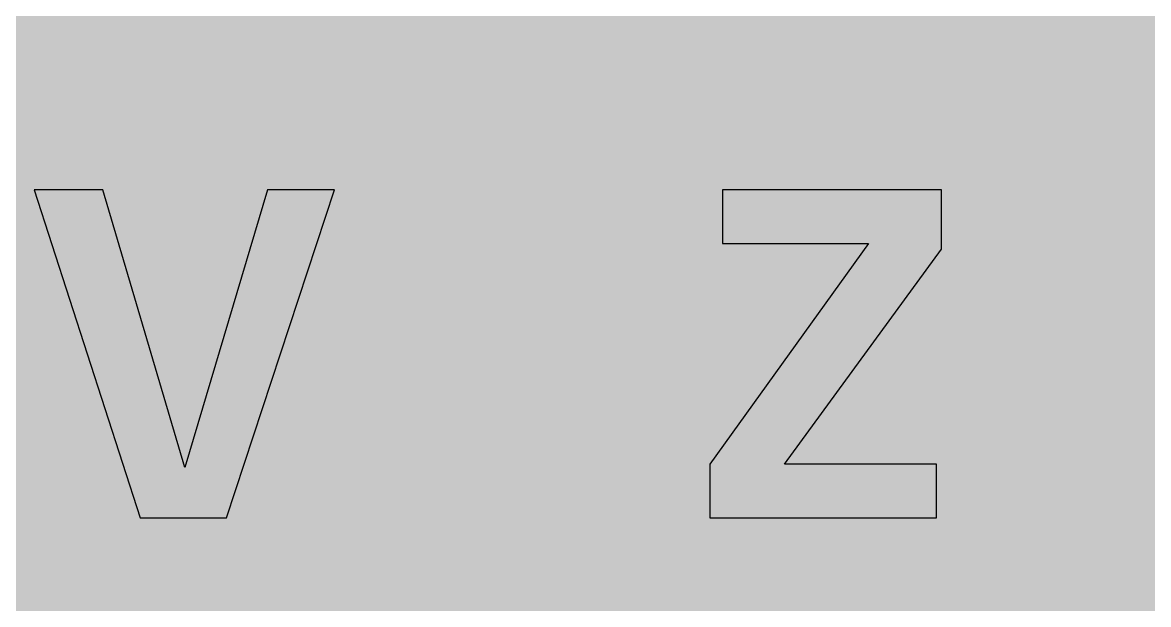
# Model space of a CAD drawing. Header units: millimetres. Extents: x 0 to 212, y 0 to 212.
# Drawn here: x 45.8 to 108.7, y 125.7 to 158.3 of the extents above; entities that cross this region are included whole.
import ezdxf

# ---------------------------------------------------------------- set-up
doc = ezdxf.new("R2010")
doc.units = ezdxf.units.MM

msp = doc.modelspace()

# ---------------------------------------------------------------- hatches: boundary and pattern name
for color, points in [(254, [(14.1633, 0.0536), (13.9878, 0.0533), (13.8125, 0.0559), (13.6373, 0.061), (13.462, 0.0686), (13.2893, 0.0787), (13.114, 0.0914), (12.9413, 0.1041), (12.7686, 0.1219), (12.5959, 0.1397), (12.4231, 0.16), (12.2504, 0.1829), (12.0777, 0.2057), (11.9075, 0.2337), (11.7373, 0.2616), (11.5672, 0.2921), (11.397, 0.3251), (11.2268, 0.3607), (11.0592, 0.3988), (10.8915, 0.4369), (10.7239, 0.4775), (10.5562, 0.5207), (10.3886, 0.5664), (10.2235, 0.6121), (10.0584, 0.6629), (9.8933, 0.7137), (9.7307, 0.7671), (9.5682, 0.8204), (9.4056, 0.8788), (9.2431, 0.9373), (9.083, 0.9982), (8.923, 1.0617), (8.763, 1.1252), (8.6055, 1.1938), (8.4455, 1.2624), (8.2906, 1.331), (8.1331, 1.4046), (7.9781, 1.4783), (7.8232, 1.5545), (7.6708, 1.6332), (7.5184, 1.7145), (7.366, 1.7958), (7.2161, 1.8796), (7.0663, 1.966), (6.919, 2.0523), (6.7716, 2.1438), (6.6243, 2.2352), (6.4795, 2.3266), (6.3348, 2.4232), (6.19, 2.5197), (6.0477, 2.6187), (5.908, 2.7178), (5.7683, 2.8194), (5.6286, 2.9235), (5.4915, 3.0302), (5.3543, 3.1369), (5.2197, 3.2461), (5.0851, 3.3579), (4.953, 3.4722), (4.8209, 3.5865), (4.6914, 3.7033), (4.5644, 3.8202), (4.4348, 3.9395), (4.3104, 4.0615), (4.1859, 4.1859), (4.0615, 4.3104), (3.9395, 4.4348), (3.8202, 4.5618), (3.7033, 4.6914), (3.5865, 4.8209), (3.4722, 4.953), (3.3579, 5.0851), (3.2487, 5.2197), (3.1369, 5.3543), (3.0302, 5.4915), (2.9235, 5.6286), (2.8194, 5.7683), (2.7178, 5.908), (2.6187, 6.0477), (2.5197, 6.19), (2.4232, 6.3348), (2.3266, 6.477), (2.2352, 6.6243), (2.1438, 6.7691), (2.0523, 6.9164), (1.966, 7.0663), (1.8796, 7.2161), (1.7958, 7.366), (1.7145, 7.5184), (1.6332, 7.6708), (1.5545, 7.8232), (1.4783, 7.9781), (1.4046, 8.1331), (1.331, 8.2906), (1.2598, 8.4455), (1.1913, 8.603), (1.1252, 8.763), (1.0592, 8.923), (0.9982, 9.083), (0.9373, 9.2431), (0.8763, 9.4056), (0.8204, 9.5682), (0.7645, 9.7307), (0.7112, 9.8933), (0.6604, 10.0584), (0.6121, 10.2235), (0.5639, 10.3911), (0.5207, 10.5562), (0.4775, 10.7239), (0.4343, 10.8915), (0.3962, 11.0592), (0.3607, 11.2268), (0.3251, 11.397), (0.2921, 11.5672), (0.2616, 11.7373), (0.2311, 11.9075), (0.2057, 12.0802), (0.1803, 12.2504), (0.1575, 12.4231), (0.1372, 12.5959), (0.1194, 12.7686), (0.1041, 12.9413), (0.0889, 13.1166), (0.0787, 13.2893), (0.0686, 13.4645), (0.061, 13.6373), (0.0559, 13.8125), (0.0508, 13.9878), (0.0508, 14.163), (0.0522, 197.6092), (0.0508, 197.7822), (0.0559, 197.9574), (0.061, 198.1327), (0.0686, 198.308), (0.0787, 198.4807), (0.0889, 198.6559), (0.1041, 198.8287), (0.1194, 199.0014), (0.1372, 199.1741), (0.1575, 199.3468), (0.1803, 199.5195), (0.2057, 199.6923), (0.2311, 199.8624), (0.2616, 200.0326), (0.2921, 200.2028), (0.3251, 200.373), (0.3607, 200.5432), (0.3962, 200.7108), (0.4343, 200.8784), (0.4775, 201.0461), (0.5207, 201.2137), (0.5639, 201.3814), (0.6121, 201.5465), (0.6604, 201.7116), (0.7112, 201.8767), (0.7645, 202.0392), (0.8204, 202.2018), (0.8763, 202.3643), (0.9373, 202.5269), (0.9982, 202.6869), (1.0592, 202.8469), (1.1252, 203.007), (1.1913, 203.1644), (1.2598, 203.3245), (1.331, 203.4794), (1.4046, 203.6369), (1.4783, 203.7918), (1.5545, 203.9468), (1.6332, 204.0992), (1.7145, 204.2516), (1.7958, 204.404), (1.8796, 204.5538), (1.966, 204.7037), (2.0523, 204.851), (2.1438, 204.9983), (2.2352, 205.1456), (2.3266, 205.2904), (2.4232, 205.4352), (2.5197, 205.58), (2.6187, 205.7222), (2.7178, 205.8619), (2.8194, 206.0016), (2.9235, 206.1413), (3.0302, 206.2785), (3.1369, 206.4156), (3.2487, 206.5503), (3.3579, 206.6849), (3.4722, 206.817), (3.5865, 206.949), (3.7033, 207.0786), (3.8202, 207.2056), (3.9395, 207.3351), (4.0615, 207.4596), (4.1859, 207.584), (4.3104, 207.7085), (4.4348, 207.8304), (4.5644, 207.9498), (4.6914, 208.0666), (4.8209, 208.1835), (4.953, 208.2978), (5.0851, 208.4121), (5.2197, 208.5213), (5.3543, 208.6331), (5.4915, 208.7397), (5.6286, 208.8464), (5.7683, 208.9506), (5.908, 209.0522), (6.0477, 209.1512), (6.19, 209.2503), (6.3348, 209.3468), (6.4795, 209.4433), (6.6243, 209.5348), (6.7716, 209.6262), (6.919, 209.7176), (7.0663, 209.804), (7.2161, 209.8904), (7.366, 209.9742), (7.5184, 210.0555), (7.6708, 210.1367), (7.8232, 210.2155), (7.9781, 210.2917), (8.1331, 210.3653), (8.2906, 210.439), (8.4455, 210.5101), (8.6055, 210.5787), (8.763, 210.6447), (8.923, 210.7108), (9.083, 210.7717), (9.2431, 210.8327), (9.4056, 210.8937), (9.5682, 210.9495), (9.7307, 211.0054), (9.8933, 211.0588), (10.0584, 211.1096), (10.2235, 211.1578), (10.3886, 211.2061), (10.5562, 211.2493), (10.7239, 211.2924), (10.8915, 211.3356), (11.0592, 211.3737), (11.2268, 211.4093), (11.397, 211.4448), (11.5672, 211.4779), (11.7373, 211.5083), (11.9075, 211.5388), (12.0777, 211.5642), (12.2504, 211.5896), (12.4231, 211.6125), (12.5959, 211.6328), (12.7686, 211.6506), (12.9413, 211.6658), (13.114, 211.6811), (13.2893, 211.6912), (13.462, 211.7014), (13.6373, 211.709), (13.8125, 211.7141), (13.9878, 211.7192), (14.163, 211.7192), (197.6078, 211.7203), (197.7822, 211.7192), (197.9574, 211.7141), (198.1327, 211.709), (198.3054, 211.7014), (198.4807, 211.6912), (198.6534, 211.6811), (198.8287, 211.6658), (199.0014, 211.6506), (199.1741, 211.6328), (199.3468, 211.6125), (199.5195, 211.5896), (199.6897, 211.5642), (199.8624, 211.5388), (200.0326, 211.5083), (200.2028, 211.4779), (200.373, 211.4448), (200.5432, 211.4093), (200.7108, 211.3737), (200.8784, 211.3356), (201.0461, 211.2924), (201.2137, 211.2493), (201.3788, 211.2061), (201.5465, 211.1578), (201.7116, 211.1096), (201.8767, 211.0588), (202.0392, 211.0054), (202.2018, 210.9495), (202.3643, 210.8937), (202.5269, 210.8327), (202.6869, 210.7717), (202.8469, 210.7108), (203.007, 210.6447), (203.167, 210.5787), (203.3245, 210.5101), (203.4794, 210.439), (203.6369, 210.3653), (203.7918, 210.2917), (203.9468, 210.2155), (204.0992, 210.1367), (204.2516, 210.0555), (204.404, 209.9742), (204.5538, 209.8904), (204.7037, 209.804), (204.8535, 209.7176), (205.0009, 209.6262), (205.1456, 209.5348), (205.293, 209.4433), (205.4352, 209.3468), (205.58, 209.2503), (205.7222, 209.1512), (205.8619, 209.0522), (206.0016, 208.9506), (206.1413, 208.8464), (206.2785, 208.7397), (206.4156, 208.6331), (206.5503, 208.5213), (206.6849, 208.4121), (206.817, 208.2978), (206.949, 208.1835), (207.0786, 208.0666), (207.2081, 207.9498), (207.3351, 207.8304), (207.4596, 207.7085), (207.584, 207.584), (207.7085, 207.4596), (207.8304, 207.3351), (207.9498, 207.2056), (208.0666, 207.0786), (208.1835, 206.949), (208.2978, 206.817), (208.4121, 206.6849), (208.5238, 206.5503), (208.6331, 206.4156), (208.7397, 206.2785), (208.8464, 206.1413), (208.9506, 206.0016), (209.0522, 205.8619), (209.1512, 205.7222), (209.2503, 205.58), (209.3468, 205.4352), (209.4433, 205.2904), (209.5348, 205.1456), (209.6262, 204.9983), (209.7176, 204.851), (209.804, 204.7037), (209.8904, 204.5538), (209.9742, 204.404), (210.0555, 204.2516), (210.1367, 204.0992), (210.2155, 203.9468), (210.2917, 203.7918), (210.3653, 203.6369), (210.439, 203.4794), (210.5076, 203.3245), (210.5762, 203.1644), (210.6447, 203.007), (210.7082, 202.8469), (210.7717, 202.6869), (210.8327, 202.5269), (210.8911, 202.3643), (210.9495, 202.2018), (211.0029, 202.0392), (211.0562, 201.8767), (211.107, 201.7116), (211.1578, 201.5465), (211.2035, 201.3814), (211.2493, 201.2137), (211.2924, 201.0461), (211.3331, 200.8784), (211.3712, 200.7108), (211.4093, 200.5432), (211.4448, 200.373), (211.4779, 200.2028), (211.5083, 200.0326), (211.5363, 199.8624), (211.5642, 199.6923), (211.5871, 199.5195), (211.6099, 199.3468), (211.6303, 199.1741), (211.648, 199.0014), (211.6658, 198.8287), (211.6785, 198.6559), (211.6912, 198.4807), (211.7014, 198.308), (211.709, 198.1327), (211.7141, 197.9574), (211.7166, 197.7822), (211.7166, 197.6069), (211.7189, 14.1647), (211.7166, 13.9878), (211.7141, 13.8125), (211.709, 13.6373), (211.7014, 13.4645), (211.6912, 13.2893), (211.6785, 13.1166), (211.6658, 12.9413), (211.648, 12.7686), (211.6303, 12.5959), (211.6099, 12.4231), (211.5871, 12.2504), (211.5642, 12.0802), (211.5363, 11.9075), (211.5083, 11.7373), (211.4779, 11.5672), (211.4448, 11.397), (211.4093, 11.2268), (211.3712, 11.0592), (211.3331, 10.8915), (211.2924, 10.7239), (211.2493, 10.5562), (211.2035, 10.3911), (211.1578, 10.2235), (211.107, 10.0584), (211.0562, 9.8933), (211.0029, 9.7307), (210.9495, 9.5682), (210.8911, 9.4056), (210.8327, 9.2431), (210.7717, 9.083), (210.7082, 8.923), (210.6447, 8.763), (210.5762, 8.603), (210.5076, 8.4455), (210.439, 8.2906), (210.3653, 8.1331), (210.2917, 7.9781), (210.2155, 7.8232), (210.1367, 7.6708), (210.0555, 7.5184), (209.9742, 7.366), (209.8904, 7.2161), (209.804, 7.0663), (209.7176, 6.9164), (209.6262, 6.7691), (209.5348, 6.6243), (209.4433, 6.477), (209.3468, 6.3348), (209.2503, 6.19), (209.1512, 6.0477), (209.0522, 5.908), (208.9506, 5.7683), (208.8464, 5.6286), (208.7397, 5.4915), (208.6331, 5.3543), (208.5238, 5.2197), (208.4121, 5.0851), (208.2978, 4.953), (208.1835, 4.8209), (208.0666, 4.6914), (207.9498, 4.5618), (207.8304, 4.4348), (207.7085, 4.3104), (207.584, 4.1859), (207.4596, 4.0615), (207.3351, 3.9395), (207.2081, 3.8202), (207.0786, 3.7033), (206.949, 3.5865), (206.817, 3.4722), (206.6849, 3.3579), (206.5503, 3.2461), (206.4156, 3.1369), (206.2785, 3.0302), (206.1413, 2.9235), (206.0016, 2.8194), (205.8619, 2.7178), (205.7222, 2.6187), (205.58, 2.5197), (205.4352, 2.4232), (205.293, 2.3266), (205.1456, 2.2352), (205.0009, 2.1438), (204.8535, 2.0523), (204.7037, 1.966), (204.5538, 1.8796), (204.404, 1.7958), (204.2516, 1.7145), (204.0992, 1.6332), (203.9468, 1.5545), (203.7918, 1.4783), (203.6369, 1.4046), (203.4794, 1.331), (203.3245, 1.2624), (203.167, 1.1938), (203.007, 1.1252), (202.8469, 1.0617), (202.6869, 0.9982), (202.5269, 0.9373), (202.3643, 0.8788), (202.2018, 0.8204), (202.0392, 0.7671), (201.8767, 0.7137), (201.7116, 0.6629), (201.5465, 0.6121), (201.3788, 0.5664), (201.2137, 0.5207), (201.0461, 0.4775), (200.8784, 0.4369), (200.7108, 0.3988), (200.5432, 0.3607), (200.373, 0.3251), (200.2028, 0.2921), (200.0326, 0.2616), (199.8624, 0.2337), (199.6897, 0.2057), (199.5195, 0.1829), (199.3468, 0.16), (199.1741, 0.1397), (199.0014, 0.1219), (198.8287, 0.1041), (198.6534, 0.0914), (198.4807, 0.0787), (198.3054, 0.0686), (198.1327, 0.061), (197.9574, 0.0559), (197.7822, 0.0533), (197.6069, 0.0533)]), (59, [(63.1994, 148.9244), (59.461, 148.9244), (54.839, 133.4036), (50.2528, 148.9244), (46.4083, 148.9244), (52.3353, 130.5814), (57.168, 130.5814)]), (59, [(97.1381, 145.6087), (97.1381, 148.9244), (84.8953, 148.9244), (84.8953, 145.9272), (93.0451, 145.9272), (84.1897, 133.58), (84.1897, 130.5814), (96.8555, 130.5814), (96.8555, 133.58), (88.3528, 133.58)])]:
    msp.add_hatch(color=color).paths.add_polyline_path(points)
h = msp.add_hatch(color=59)
h.paths.add_polyline_path([(99.6075, 148.9244), (99.6075, 146.1036), (102.2533, 146.1036), (102.2533, 130.5814), (105.8513, 130.5814), (105.8513, 148.9244)])
edge = h.paths.add_edge_path(flags=16)
edge.add_line((101.6522, 154.7107), (101.6508, 154.6454))
edge.add_line((101.6508, 154.6454), (101.6533, 154.5819))
edge.add_line((101.6533, 154.5819), (101.6584, 154.5184))
edge.add_line((101.6584, 154.5184), (101.6635, 154.4549))
edge.add_line((101.6635, 154.4549), (101.6686, 154.3939))
edge.add_line((101.6686, 154.3939), (101.6762, 154.3329))
edge.add_line((101.6762, 154.3329), (101.6864, 154.272))
edge.add_line((101.6864, 154.272), (101.6965, 154.211))
edge.add_line((101.6965, 154.211), (101.7092, 154.1526))
edge.add_line((101.7092, 154.1526), (101.7245, 154.0916))
edge.add_line((101.7245, 154.0916), (101.7372, 154.0332))
edge.add_line((101.7372, 154.0332), (101.7549, 153.9773))
edge.add_line((101.7549, 153.9773), (101.7727, 153.9189))
edge.add_line((101.7727, 153.9189), (101.7905, 153.863))
edge.add_line((101.7905, 153.863), (101.8108, 153.8097))
edge.add_line((101.8108, 153.8097), (101.8337, 153.7538))
edge.add_line((101.8337, 153.7538), (101.854, 153.7005))
edge.add_line((101.854, 153.7005), (101.8794, 153.6471))
edge.add_line((101.8794, 153.6471), (101.9048, 153.5938))
edge.add_line((101.9048, 153.5938), (101.9302, 153.543))
edge.add_line((101.9302, 153.543), (101.9581, 153.4922))
edge.add_line((101.9581, 153.4922), (101.9861, 153.4414))
edge.add_line((101.9861, 153.4414), (102.0166, 153.3931))
edge.add_line((102.0166, 153.3931), (102.047, 153.3449))
edge.add_line((102.047, 153.3449), (102.0801, 153.2992))
edge.add_line((102.0801, 153.2992), (102.1131, 153.2509))
edge.add_line((102.1131, 153.2509), (102.1461, 153.2052))
edge.add_line((102.1461, 153.2052), (102.1817, 153.162))
edge.add_line((102.1817, 153.162), (102.2198, 153.1188))
edge.add_line((102.2198, 153.1188), (102.2579, 153.0756))
edge.add_line((102.2579, 153.0756), (102.296, 153.035))
edge.add_line((102.296, 153.035), (102.3341, 152.9944))
edge.add_line((102.3341, 152.9944), (102.3747, 152.9537))
edge.add_line((102.3747, 152.9537), (102.4179, 152.9156))
edge.add_line((102.4179, 152.9156), (102.4585, 152.8775))
edge.add_line((102.4585, 152.8775), (102.5042, 152.842))
edge.add_line((102.5042, 152.842), (102.5474, 152.8064))
edge.add_line((102.5474, 152.8064), (102.5931, 152.7708))
edge.add_line((102.5931, 152.7708), (102.6389, 152.7378))
edge.add_line((102.6389, 152.7378), (102.6871, 152.7073))
edge.add_line((102.6871, 152.7073), (102.7354, 152.6743))
edge.add_line((102.7354, 152.6743), (102.7836, 152.6464))
edge.add_line((102.7836, 152.6464), (102.8344, 152.6159))
edge.add_line((102.8344, 152.6159), (102.8852, 152.5905))
edge.add_line((102.8852, 152.5905), (102.936, 152.5626))
edge.add_line((102.936, 152.5626), (102.9894, 152.5372))
edge.add_line((102.9894, 152.5372), (103.0402, 152.5143))
edge.add_line((103.0402, 152.5143), (103.0961, 152.4914))
edge.add_line((103.0961, 152.4914), (103.1494, 152.4711))
edge.add_line((103.1494, 152.4711), (103.2053, 152.4508))
edge.add_line((103.2053, 152.4508), (103.2612, 152.4305))
edge.add_line((103.2612, 152.4305), (103.317, 152.4127))
edge.add_line((103.317, 152.4127), (103.3755, 152.3975))
edge.add_line((103.3755, 152.3975), (103.4339, 152.3822))
edge.add_line((103.4339, 152.3822), (103.4923, 152.3695))
edge.add_line((103.4923, 152.3695), (103.5533, 152.3568))
edge.add_line((103.5533, 152.3568), (103.6117, 152.3467))
edge.add_line((103.6117, 152.3467), (103.6726, 152.3365))
edge.add_line((103.6726, 152.3365), (103.7336, 152.3289))
edge.add_line((103.7336, 152.3289), (103.7971, 152.3213))
edge.add_line((103.7971, 152.3213), (103.8581, 152.3162))
edge.add_line((103.8581, 152.3162), (103.9216, 152.3136))
edge.add_line((103.9216, 152.3136), (103.9851, 152.3111))
edge.add_line((103.9851, 152.3111), (104.0511, 152.3111))
edge.add_line((104.0511, 152.3111), (104.1146, 152.3111))
edge.add_line((104.1146, 152.3111), (104.1781, 152.3136))
edge.add_line((104.1781, 152.3136), (104.2416, 152.3162))
edge.add_line((104.2416, 152.3162), (104.3051, 152.3213))
edge.add_line((104.3051, 152.3213), (104.3661, 152.3289))
edge.add_line((104.3661, 152.3289), (104.427, 152.3365))
edge.add_line((104.427, 152.3365), (104.488, 152.3467))
edge.add_line((104.488, 152.3467), (104.5489, 152.3568))
edge.add_line((104.5489, 152.3568), (104.6074, 152.3695))
edge.add_line((104.6074, 152.3695), (104.6683, 152.3822))
edge.add_line((104.6683, 152.3822), (104.7242, 152.3975))
edge.add_line((104.7242, 152.3975), (104.7826, 152.4127))
edge.add_line((104.7826, 152.4127), (104.8385, 152.4305))
edge.add_line((104.8385, 152.4305), (104.8969, 152.4508))
edge.add_line((104.8969, 152.4508), (104.9503, 152.4711))
edge.add_line((104.9503, 152.4711), (105.0061, 152.4914))
edge.add_line((105.0061, 152.4914), (105.0595, 152.5143))
edge.add_line((105.0595, 152.5143), (105.1128, 152.5372))
edge.add_line((105.1128, 152.5372), (105.1662, 152.5626))
edge.add_line((105.1662, 152.5626), (105.217, 152.5905))
edge.add_line((105.217, 152.5905), (105.2678, 152.6159))
edge.add_line((105.2678, 152.6159), (105.3186, 152.6464))
edge.add_line((105.3186, 152.6464), (105.3668, 152.6743))
edge.add_line((105.3668, 152.6743), (105.4151, 152.7073))
edge.add_line((105.4151, 152.7073), (105.4608, 152.7378))
edge.add_line((105.4608, 152.7378), (105.5091, 152.7708))
edge.add_line((105.5091, 152.7708), (105.5522, 152.8064))
edge.add_line((105.5522, 152.8064), (105.598, 152.842))
edge.add_line((105.598, 152.842), (105.6411, 152.8775))
edge.add_line((105.6411, 152.8775), (105.6843, 152.9156))
edge.add_line((105.6843, 152.9156), (105.725, 152.9537))
edge.add_line((105.725, 152.9537), (105.7656, 152.9944))
edge.add_line((105.7656, 152.9944), (105.8062, 153.035))
edge.add_line((105.8062, 153.035), (105.8443, 153.0756))
edge.add_line((105.8443, 153.0756), (105.8824, 153.1188))
edge.add_line((105.8824, 153.1188), (105.918, 153.162))
edge.add_line((105.918, 153.162), (105.9536, 153.2052))
edge.add_line((105.9536, 153.2052), (105.9891, 153.2509))
edge.add_line((105.9891, 153.2509), (106.0221, 153.2992))
edge.add_line((106.0221, 153.2992), (106.0526, 153.3449))
edge.add_line((106.0526, 153.3449), (106.0831, 153.3931))
edge.add_line((106.0831, 153.3931), (106.1136, 153.4414))
edge.add_line((106.1136, 153.4414), (106.1441, 153.4922))
edge.add_line((106.1441, 153.4922), (106.1695, 153.543))
edge.add_line((106.1695, 153.543), (106.1974, 153.5938))
edge.add_line((106.1974, 153.5938), (106.2228, 153.6471))
edge.add_line((106.2228, 153.6471), (106.2457, 153.7005))
edge.add_line((106.2457, 153.7005), (106.2685, 153.7538))
edge.add_line((106.2685, 153.7538), (106.2888, 153.8097))
edge.add_line((106.2888, 153.8097), (106.3092, 153.863))
edge.add_line((106.3092, 153.863), (106.3295, 153.9189))
edge.add_line((106.3295, 153.9189), (106.3473, 153.9773))
edge.add_line((106.3473, 153.9773), (106.3625, 154.0332))
edge.add_line((106.3625, 154.0332), (106.3777, 154.0916))
edge.add_line((106.3777, 154.0916), (106.3904, 154.1526))
edge.add_line((106.3904, 154.1526), (106.4031, 154.211))
edge.add_line((106.4031, 154.211), (106.4133, 154.272))
edge.add_line((106.4133, 154.272), (106.4235, 154.3329))
edge.add_line((106.4235, 154.3329), (106.4311, 154.3939))
edge.add_line((106.4311, 154.3939), (106.4387, 154.4549))
edge.add_line((106.4387, 154.4549), (106.4438, 154.5184))
edge.add_line((106.4438, 154.5184), (106.4463, 154.5819))
edge.add_line((106.4463, 154.5819), (106.4489, 154.6454))
edge.add_line((106.4489, 154.6454), (106.4489, 154.7089))
edge.add_line((106.4489, 154.7089), (106.4489, 154.7724))
edge.add_line((106.4489, 154.7724), (106.4463, 154.8384))
edge.add_line((106.4463, 154.8384), (106.4438, 154.8994))
edge.add_line((106.4438, 154.8994), (106.4387, 154.9629))
edge.add_line((106.4387, 154.9629), (106.4311, 155.0238))
edge.add_line((106.4311, 155.0238), (106.4235, 155.0873))
edge.add_line((106.4235, 155.0873), (106.4133, 155.1483))
edge.add_line((106.4133, 155.1483), (106.4031, 155.2067))
edge.add_line((106.4031, 155.2067), (106.3904, 155.2677))
edge.add_line((106.3904, 155.2677), (106.3777, 155.3261))
edge.add_line((106.3777, 155.3261), (106.3625, 155.3845))
edge.add_line((106.3625, 155.3845), (106.3473, 155.4404))
edge.add_line((106.3473, 155.4404), (106.3295, 155.4988))
edge.add_line((106.3295, 155.4988), (106.3092, 155.5547))
edge.add_line((106.3092, 155.5547), (106.2888, 155.6106))
edge.add_line((106.2888, 155.6106), (106.2685, 155.6639))
edge.add_line((106.2685, 155.6639), (106.2457, 155.7172))
edge.add_line((106.2457, 155.7172), (106.2228, 155.7706))
edge.add_line((106.2228, 155.7706), (106.1974, 155.8239))
edge.add_line((106.1974, 155.8239), (106.1695, 155.8747))
edge.add_line((106.1695, 155.8747), (106.1441, 155.9255))
edge.add_line((106.1441, 155.9255), (106.1136, 155.9763))
edge.add_line((106.1136, 155.9763), (106.0831, 156.0246))
edge.add_line((106.0831, 156.0246), (106.0526, 156.0728))
edge.add_line((106.0526, 156.0728), (106.0221, 156.1186))
edge.add_line((106.0221, 156.1186), (105.9891, 156.1668))
edge.add_line((105.9891, 156.1668), (105.9536, 156.2125))
edge.add_line((105.9536, 156.2125), (105.918, 156.2557))
edge.add_line((105.918, 156.2557), (105.8824, 156.2989))
edge.add_line((105.8824, 156.2989), (105.8443, 156.3421))
edge.add_line((105.8443, 156.3421), (105.8062, 156.3827))
edge.add_line((105.8062, 156.3827), (105.7656, 156.4234))
edge.add_line((105.7656, 156.4234), (105.725, 156.464))
edge.add_line((105.725, 156.464), (105.6843, 156.5021))
edge.add_line((105.6843, 156.5021), (105.6411, 156.5402))
edge.add_line((105.6411, 156.5402), (105.598, 156.5758))
edge.add_line((105.598, 156.5758), (105.5522, 156.6113))
edge.add_line((105.5522, 156.6113), (105.5091, 156.6469))
edge.add_line((105.5091, 156.6469), (105.4608, 156.6799))
edge.add_line((105.4608, 156.6799), (105.4151, 156.7104))
edge.add_line((105.4151, 156.7104), (105.3668, 156.7409))
edge.add_line((105.3668, 156.7409), (105.3186, 156.7713))
edge.add_line((105.3186, 156.7713), (105.2678, 156.8018))
edge.add_line((105.2678, 156.8018), (105.217, 156.8272))
edge.add_line((105.217, 156.8272), (105.1662, 156.8552))
edge.add_line((105.1662, 156.8552), (105.1128, 156.8806))
edge.add_line((105.1128, 156.8806), (105.0595, 156.9034))
edge.add_line((105.0595, 156.9034), (105.0061, 156.9263))
edge.add_line((105.0061, 156.9263), (104.9503, 156.9466))
edge.add_line((104.9503, 156.9466), (104.8969, 156.9669))
edge.add_line((104.8969, 156.9669), (104.8385, 156.9872))
edge.add_line((104.8385, 156.9872), (104.7826, 157.005))
edge.add_line((104.7826, 157.005), (104.7242, 157.0203))
edge.add_line((104.7242, 157.0203), (104.6683, 157.0355))
edge.add_line((104.6683, 157.0355), (104.6074, 157.0482))
edge.add_line((104.6074, 157.0482), (104.5489, 157.0609))
edge.add_line((104.5489, 157.0609), (104.488, 157.0711))
edge.add_line((104.488, 157.0711), (104.427, 157.0812))
edge.add_line((104.427, 157.0812), (104.3661, 157.0888))
edge.add_line((104.3661, 157.0888), (104.3051, 157.0965))
edge.add_line((104.3051, 157.0965), (104.2416, 157.1015))
edge.add_line((104.2416, 157.1015), (104.1781, 157.1041))
edge.add_line((104.1781, 157.1041), (104.1146, 157.1066))
edge.add_line((104.1146, 157.1066), (104.0511, 157.1066))
edge.add_line((104.0511, 157.1066), (103.9851, 157.1066))
edge.add_line((103.9851, 157.1066), (103.9216, 157.1041))
edge.add_line((103.9216, 157.1041), (103.8581, 157.1015))
edge.add_line((103.8581, 157.1015), (103.7971, 157.0965))
edge.add_line((103.7971, 157.0965), (103.7336, 157.0888))
edge.add_line((103.7336, 157.0888), (103.6726, 157.0812))
edge.add_line((103.6726, 157.0812), (103.6117, 157.0711))
edge.add_line((103.6117, 157.0711), (103.5533, 157.0609))
edge.add_line((103.5533, 157.0609), (103.4923, 157.0482))
edge.add_line((103.4923, 157.0482), (103.4339, 157.0355))
edge.add_line((103.4339, 157.0355), (103.3755, 157.0203))
edge.add_line((103.3755, 157.0203), (103.317, 157.005))
edge.add_line((103.317, 157.005), (103.2612, 156.9872))
edge.add_line((103.2612, 156.9872), (103.2053, 156.9669))
edge.add_line((103.2053, 156.9669), (103.1494, 156.9466))
edge.add_line((103.1494, 156.9466), (103.0961, 156.9263))
edge.add_line((103.0961, 156.9263), (103.0402, 156.9034))
edge.add_line((103.0402, 156.9034), (102.9894, 156.8806))
edge.add_line((102.9894, 156.8806), (102.936, 156.8552))
edge.add_line((102.936, 156.8552), (102.8852, 156.8272))
edge.add_line((102.8852, 156.8272), (102.8344, 156.8018))
edge.add_line((102.8344, 156.8018), (102.7836, 156.7713))
edge.add_line((102.7836, 156.7713), (102.7354, 156.7409))
edge.add_line((102.7354, 156.7409), (102.6871, 156.7104))
edge.add_line((102.6871, 156.7104), (102.6389, 156.6799))
edge.add_line((102.6389, 156.6799), (102.5931, 156.6469))
edge.add_line((102.5931, 156.6469), (102.5474, 156.6113))
edge.add_line((102.5474, 156.6113), (102.5042, 156.5758))
edge.add_line((102.5042, 156.5758), (102.4585, 156.5402))
edge.add_line((102.4585, 156.5402), (102.4179, 156.5021))
edge.add_line((102.4179, 156.5021), (102.3747, 156.464))
edge.add_line((102.3747, 156.464), (102.3341, 156.4234))
edge.add_line((102.3341, 156.4234), (102.296, 156.3827))
edge.add_line((102.296, 156.3827), (102.2579, 156.3421))
edge.add_line((102.2579, 156.3421), (102.2198, 156.2989))
edge.add_line((102.2198, 156.2989), (102.1817, 156.2557))
edge.add_line((102.1817, 156.2557), (102.1461, 156.2125))
edge.add_line((102.1461, 156.2125), (102.1131, 156.1668))
edge.add_line((102.1131, 156.1668), (102.0801, 156.1186))
edge.add_line((102.0801, 156.1186), (102.047, 156.0728))
edge.add_line((102.047, 156.0728), (102.0166, 156.0246))
edge.add_line((102.0166, 156.0246), (101.9861, 155.9763))
edge.add_line((101.9861, 155.9763), (101.9581, 155.9255))
edge.add_line((101.9581, 155.9255), (101.9302, 155.8747))
edge.add_line((101.9302, 155.8747), (101.9048, 155.8239))
edge.add_line((101.9048, 155.8239), (101.8794, 155.7706))
edge.add_line((101.8794, 155.7706), (101.854, 155.7172))
edge.add_line((101.854, 155.7172), (101.8337, 155.6639))
edge.add_line((101.8337, 155.6639), (101.8108, 155.6106))
edge.add_line((101.8108, 155.6106), (101.7905, 155.5547))
edge.add_line((101.7905, 155.5547), (101.7727, 155.4988))
edge.add_line((101.7727, 155.4988), (101.7549, 155.4404))
edge.add_line((101.7549, 155.4404), (101.7372, 155.3845))
edge.add_line((101.7372, 155.3845), (101.7245, 155.3261))
edge.add_line((101.7245, 155.3261), (101.7092, 155.2677))
edge.add_line((101.7092, 155.2677), (101.6965, 155.2067))
edge.add_line((101.6965, 155.2067), (101.6864, 155.1483))
edge.add_line((101.6864, 155.1483), (101.6762, 155.0873))
edge.add_line((101.6762, 155.0873), (101.6686, 155.0238))
edge.add_line((101.6686, 155.0238), (101.6635, 154.9629))
edge.add_line((101.6635, 154.9629), (101.6584, 154.8994))
edge.add_line((101.6584, 154.8994), (101.6533, 154.8384))
edge.add_line((101.6533, 154.8384), (101.6508, 154.7724))
edge.add_line((101.6508, 154.7724), (101.6508, 154.7089))
h = msp.add_hatch(color=59)
edge = h.paths.add_edge_path()
edge.add_line((73.43, 130.2286), (73.6371, 130.2283))
edge.add_line((73.6371, 130.2283), (73.8454, 130.236))
edge.add_line((73.8454, 130.236), (74.0486, 130.2436))
edge.add_line((74.0486, 130.2436), (74.2518, 130.2588))
edge.add_line((74.2518, 130.2588), (74.4525, 130.2766))
edge.add_line((74.4525, 130.2766), (74.6506, 130.2969))
edge.add_line((74.6506, 130.2969), (74.8487, 130.3223))
edge.add_line((74.8487, 130.3223), (75.0418, 130.3503))
edge.add_line((75.0418, 130.3503), (75.2323, 130.3858))
edge.add_line((75.2323, 130.3858), (75.4228, 130.4239))
edge.add_line((75.4228, 130.4239), (75.6082, 130.4646))
edge.add_line((75.6082, 130.4646), (75.7936, 130.5103))
edge.add_line((75.7936, 130.5103), (75.9739, 130.5611))
edge.add_line((75.9739, 130.5611), (76.1543, 130.617))
edge.add_line((76.1543, 130.617), (76.3295, 130.6754))
edge.add_line((76.3295, 130.6754), (76.5048, 130.7389))
edge.add_line((76.5048, 130.7389), (76.675, 130.8049))
edge.add_line((76.675, 130.8049), (76.8452, 130.8786))
edge.add_line((76.8452, 130.8786), (77.0103, 130.9548))
edge.add_line((77.0103, 130.9548), (77.1728, 131.0361))
edge.add_line((77.1728, 131.0361), (77.3354, 131.1224))
edge.add_line((77.3354, 131.1224), (77.4929, 131.2139))
edge.add_line((77.4929, 131.2139), (77.6453, 131.3078))
edge.add_line((77.6453, 131.3078), (77.7977, 131.4094))
edge.add_line((77.7977, 131.4094), (77.9475, 131.5136))
edge.add_line((77.9475, 131.5136), (78.0923, 131.6228))
edge.add_line((78.0923, 131.6228), (78.2345, 131.7371))
edge.add_line((78.2345, 131.7371), (78.3742, 131.8565))
edge.add_line((78.3742, 131.8565), (78.5114, 131.9809))
edge.add_line((78.5114, 131.9809), (78.6435, 132.1105))
edge.add_line((78.6435, 132.1105), (78.7756, 132.2451))
edge.add_line((78.7756, 132.2451), (78.9026, 132.3823))
edge.add_line((78.9026, 132.3823), (79.0245, 132.527))
edge.add_line((79.0245, 132.527), (79.1464, 132.6769))
edge.add_line((79.1464, 132.6769), (79.2632, 132.8318))
edge.add_line((79.2632, 132.8318), (79.375, 132.9919))
edge.add_line((79.375, 132.9919), (79.4868, 133.157))
edge.add_line((79.4868, 133.157), (79.5934, 133.3271))
edge.add_line((79.5934, 133.3271), (79.695, 133.5024))
edge.add_line((79.695, 133.5024), (79.7941, 133.6827))
edge.add_line((79.7941, 133.6827), (79.8906, 133.8707))
edge.add_line((79.8906, 133.8707), (79.9846, 134.0612))
edge.add_line((79.9846, 134.0612), (80.071, 134.2593))
edge.add_line((80.071, 134.2593), (80.1573, 134.4625))
edge.add_line((80.1573, 134.4625), (80.2386, 134.6708))
edge.add_line((80.2386, 134.6708), (80.3148, 134.8867))
edge.add_line((80.3148, 134.8867), (80.3885, 135.1051))
edge.add_line((80.3885, 135.1051), (80.4596, 135.3312))
edge.add_line((80.4596, 135.3312), (80.5231, 135.5623))
edge.add_line((80.5231, 135.5623), (80.5866, 135.8011))
edge.add_line((80.5866, 135.8011), (80.645, 136.0424))
edge.add_line((80.645, 136.0424), (80.6983, 136.2913))
edge.add_line((80.6983, 136.2913), (80.7466, 136.5479))
edge.add_line((80.7466, 136.5479), (80.7923, 136.8069))
edge.add_line((80.7923, 136.8069), (80.833, 137.0736))
edge.add_line((80.833, 137.0736), (80.8711, 137.348))
edge.add_line((80.8711, 137.348), (80.9041, 137.6274))
edge.add_line((80.9041, 137.6274), (80.932, 137.9118))
edge.add_line((80.932, 137.9118), (80.9574, 138.2014))
edge.add_line((80.9574, 138.2014), (80.9777, 138.5011))
edge.add_line((80.9777, 138.5011), (80.993, 138.8034))
edge.add_line((80.993, 138.8034), (81.0031, 139.1133))
edge.add_line((81.0031, 139.1133), (81.0108, 139.4308))
edge.add_line((81.0108, 139.4308), (81.0133, 139.7533))
edge.add_line((81.0133, 139.7533), (81.0108, 140.0759))
edge.add_line((81.0108, 140.0759), (81.0031, 140.3909))
edge.add_line((81.0031, 140.3909), (80.993, 140.7008))
edge.add_line((80.993, 140.7008), (80.9777, 141.0056))
edge.add_line((80.9777, 141.0056), (80.9574, 141.3027))
edge.add_line((80.9574, 141.3027), (80.932, 141.5923))
edge.add_line((80.932, 141.5923), (80.9041, 141.8768))
edge.add_line((80.9041, 141.8768), (80.8711, 142.1562))
edge.add_line((80.8711, 142.1562), (80.833, 142.4305))
edge.add_line((80.833, 142.4305), (80.7923, 142.6972))
edge.add_line((80.7923, 142.6972), (80.7466, 142.9563))
edge.add_line((80.7466, 142.9563), (80.6983, 143.2128))
edge.add_line((80.6983, 143.2128), (80.645, 143.4617))
edge.add_line((80.645, 143.4617), (80.5866, 143.703))
edge.add_line((80.5866, 143.703), (80.5231, 143.9418))
edge.add_line((80.5231, 143.9418), (80.4596, 144.1729))
edge.add_line((80.4596, 144.1729), (80.3885, 144.399))
edge.add_line((80.3885, 144.399), (80.3148, 144.6174))
edge.add_line((80.3148, 144.6174), (80.2386, 144.8308))
edge.add_line((80.2386, 144.8308), (80.1573, 145.0416))
edge.add_line((80.1573, 145.0416), (80.071, 145.2448))
edge.add_line((80.071, 145.2448), (79.9846, 145.4404))
edge.add_line((79.9846, 145.4404), (79.8906, 145.6334))
edge.add_line((79.8906, 145.6334), (79.7941, 145.8189))
edge.add_line((79.7941, 145.8189), (79.695, 146.0017))
edge.add_line((79.695, 146.0017), (79.5934, 146.177))
edge.add_line((79.5934, 146.177), (79.4868, 146.3472))
edge.add_line((79.4868, 146.3472), (79.375, 146.5123))
edge.add_line((79.375, 146.5123), (79.2632, 146.6723))
edge.add_line((79.2632, 146.6723), (79.1464, 146.8272))
edge.add_line((79.1464, 146.8272), (79.0245, 146.9771))
edge.add_line((79.0245, 146.9771), (78.9026, 147.1193))
edge.add_line((78.9026, 147.1193), (78.7756, 147.259))
edge.add_line((78.7756, 147.259), (78.6435, 147.3937))
edge.add_line((78.6435, 147.3937), (78.5114, 147.5232))
edge.add_line((78.5114, 147.5232), (78.3742, 147.6477))
edge.add_line((78.3742, 147.6477), (78.2345, 147.767))
edge.add_line((78.2345, 147.767), (78.0923, 147.8813))
edge.add_line((78.0923, 147.8813), (77.9475, 147.9906))
edge.add_line((77.9475, 147.9906), (77.7977, 148.0947))
edge.add_line((77.7977, 148.0947), (77.6453, 148.1938))
edge.add_line((77.6453, 148.1938), (77.4929, 148.2903))
edge.add_line((77.4929, 148.2903), (77.3354, 148.3817))
edge.add_line((77.3354, 148.3817), (77.1728, 148.4681))
edge.add_line((77.1728, 148.4681), (77.0103, 148.5494))
edge.add_line((77.0103, 148.5494), (76.8452, 148.6256))
edge.add_line((76.8452, 148.6256), (76.675, 148.6967))
edge.add_line((76.675, 148.6967), (76.5048, 148.7653))
edge.add_line((76.5048, 148.7653), (76.3295, 148.8288))
edge.add_line((76.3295, 148.8288), (76.1543, 148.8872))
edge.add_line((76.1543, 148.8872), (75.9739, 148.9431))
edge.add_line((75.9739, 148.9431), (75.7936, 148.9913))
edge.add_line((75.7936, 148.9913), (75.6082, 149.0396))
edge.add_line((75.6082, 149.0396), (75.4228, 149.0802))
edge.add_line((75.4228, 149.0802), (75.2323, 149.1183))
edge.add_line((75.2323, 149.1183), (75.0418, 149.1513))
edge.add_line((75.0418, 149.1513), (74.8487, 149.1818))
edge.add_line((74.8487, 149.1818), (74.6506, 149.2072))
edge.add_line((74.6506, 149.2072), (74.4525, 149.2275))
edge.add_line((74.4525, 149.2275), (74.2518, 149.2453))
edge.add_line((74.2518, 149.2453), (74.0486, 149.258))
edge.add_line((74.0486, 149.258), (73.8454, 149.2682))
edge.add_line((73.8454, 149.2682), (73.6371, 149.2733))
edge.add_line((73.6371, 149.2733), (73.4289, 149.2758))
edge.add_line((73.4289, 149.2758), (73.2206, 149.2733))
edge.add_line((73.2206, 149.2733), (73.0123, 149.2682))
edge.add_line((73.0123, 149.2682), (72.8091, 149.258))
edge.add_line((72.8091, 149.258), (72.6059, 149.2453))
edge.add_line((72.6059, 149.2453), (72.4052, 149.2275))
edge.add_line((72.4052, 149.2275), (72.2071, 149.2072))
edge.add_line((72.2071, 149.2072), (72.0115, 149.1818))
edge.add_line((72.0115, 149.1818), (71.816, 149.1513))
edge.add_line((71.816, 149.1513), (71.6255, 149.1183))
edge.add_line((71.6255, 149.1183), (71.435, 149.0802))
edge.add_line((71.435, 149.0802), (71.2495, 149.0396))
edge.add_line((71.2495, 149.0396), (71.0641, 148.9913))
edge.add_line((71.0641, 148.9913), (70.8838, 148.9431))
edge.add_line((70.8838, 148.9431), (70.7034, 148.8872))
edge.add_line((70.7034, 148.8872), (70.5282, 148.8288))
edge.add_line((70.5282, 148.8288), (70.3529, 148.7653))
edge.add_line((70.3529, 148.7653), (70.1827, 148.6967))
edge.add_line((70.1827, 148.6967), (70.0126, 148.6256))
edge.add_line((70.0126, 148.6256), (69.8475, 148.5494))
edge.add_line((69.8475, 148.5494), (69.6849, 148.4681))
edge.add_line((69.6849, 148.4681), (69.5249, 148.3817))
edge.add_line((69.5249, 148.3817), (69.3674, 148.2903))
edge.add_line((69.3674, 148.2903), (69.2125, 148.1938))
edge.add_line((69.2125, 148.1938), (69.0601, 148.0947))
edge.add_line((69.0601, 148.0947), (68.9102, 147.9906))
edge.add_line((68.9102, 147.9906), (68.7654, 147.8813))
edge.add_line((68.7654, 147.8813), (68.6232, 147.767))
edge.add_line((68.6232, 147.767), (68.4835, 147.6477))
edge.add_line((68.4835, 147.6477), (68.3463, 147.5232))
edge.add_line((68.3463, 147.5232), (68.2142, 147.3937))
edge.add_line((68.2142, 147.3937), (68.0822, 147.259))
edge.add_line((68.0822, 147.259), (67.9552, 147.1193))
edge.add_line((67.9552, 147.1193), (67.8332, 146.9771))
edge.add_line((67.8332, 146.9771), (67.7113, 146.8272))
edge.add_line((67.7113, 146.8272), (67.5945, 146.6723))
edge.add_line((67.5945, 146.6723), (67.4827, 146.5123))
edge.add_line((67.4827, 146.5123), (67.371, 146.3472))
edge.add_line((67.371, 146.3472), (67.2643, 146.177))
edge.add_line((67.2643, 146.177), (67.1627, 146.0017))
edge.add_line((67.1627, 146.0017), (67.0636, 145.8189))
edge.add_line((67.0636, 145.8189), (66.9671, 145.6334))
edge.add_line((66.9671, 145.6334), (66.8731, 145.4404))
edge.add_line((66.8731, 145.4404), (66.7868, 145.2448))
edge.add_line((66.7868, 145.2448), (66.7004, 145.0416))
edge.add_line((66.7004, 145.0416), (66.6191, 144.8308))
edge.add_line((66.6191, 144.8308), (66.5429, 144.6174))
edge.add_line((66.5429, 144.6174), (66.4693, 144.399))
edge.add_line((66.4693, 144.399), (66.3981, 144.1729))
edge.add_line((66.3981, 144.1729), (66.3346, 143.9418))
edge.add_line((66.3346, 143.9418), (66.2711, 143.703))
edge.add_line((66.2711, 143.703), (66.2127, 143.4617))
edge.add_line((66.2127, 143.4617), (66.1594, 143.2128))
edge.add_line((66.1594, 143.2128), (66.1111, 142.9563))
edge.add_line((66.1111, 142.9563), (66.0654, 142.6972))
edge.add_line((66.0654, 142.6972), (66.0222, 142.4305))
edge.add_line((66.0222, 142.4305), (65.9867, 142.1562))
edge.add_line((65.9867, 142.1562), (65.9536, 141.8768))
edge.add_line((65.9536, 141.8768), (65.9257, 141.5923))
edge.add_line((65.9257, 141.5923), (65.9003, 141.3027))
edge.add_line((65.9003, 141.3027), (65.88, 141.0056))
edge.add_line((65.88, 141.0056), (65.8647, 140.7008))
edge.add_line((65.8647, 140.7008), (65.852, 140.3909))
edge.add_line((65.852, 140.3909), (65.847, 140.0759))
edge.add_line((65.847, 140.0759), (65.8444, 139.7533))
edge.add_line((65.8444, 139.7533), (65.847, 139.446))
edge.add_line((65.847, 139.446), (65.852, 139.1437))
edge.add_line((65.852, 139.1437), (65.8647, 138.8491))
edge.add_line((65.8647, 138.8491), (65.88, 138.557))
edge.add_line((65.88, 138.557), (65.9003, 138.2725))
edge.add_line((65.9003, 138.2725), (65.9257, 137.9931))
edge.add_line((65.9257, 137.9931), (65.9536, 137.7188))
edge.add_line((65.9536, 137.7188), (65.9867, 137.4496))
edge.add_line((65.9867, 137.4496), (66.0222, 137.1854))
edge.add_line((66.0222, 137.1854), (66.0654, 136.9263))
edge.add_line((66.0654, 136.9263), (66.1111, 136.6723))
edge.add_line((66.1111, 136.6723), (66.1594, 136.4234))
edge.add_line((66.1594, 136.4234), (66.2127, 136.1796))
edge.add_line((66.2127, 136.1796), (66.2711, 135.9408))
edge.add_line((66.2711, 135.9408), (66.3346, 135.7071))
edge.add_line((66.3346, 135.7071), (66.3981, 135.4811))
edge.add_line((66.3981, 135.4811), (66.4693, 135.2575))
edge.add_line((66.4693, 135.2575), (66.5429, 135.0391))
edge.add_line((66.5429, 135.0391), (66.6191, 134.8257))
edge.add_line((66.6191, 134.8257), (66.7004, 134.62))
edge.add_line((66.7004, 134.62), (66.7868, 134.4168))
edge.add_line((66.7868, 134.4168), (66.8731, 134.2187))
edge.add_line((66.8731, 134.2187), (66.9671, 134.0256))
edge.add_line((66.9671, 134.0256), (67.0636, 133.8377))
edge.add_line((67.0636, 133.8377), (67.1627, 133.6573))
edge.add_line((67.1627, 133.6573), (67.2643, 133.4795))
edge.add_line((67.2643, 133.4795), (67.371, 133.3068))
edge.add_line((67.371, 133.3068), (67.4827, 133.1392))
edge.add_line((67.4827, 133.1392), (67.5945, 132.9741))
edge.add_line((67.5945, 132.9741), (67.7113, 132.8166))
edge.add_line((67.7113, 132.8166), (67.8332, 132.6642))
edge.add_line((67.8332, 132.6642), (67.9552, 132.5143))
edge.add_line((67.9552, 132.5143), (68.0822, 132.3721))
edge.add_line((68.0822, 132.3721), (68.2142, 132.2324))
edge.add_line((68.2142, 132.2324), (68.3463, 132.1003))
edge.add_line((68.3463, 132.1003), (68.4835, 131.9708))
edge.add_line((68.4835, 131.9708), (68.6232, 131.8463))
edge.add_line((68.6232, 131.8463), (68.7654, 131.7269))
edge.add_line((68.7654, 131.7269), (68.9102, 131.6126))
edge.add_line((68.9102, 131.6126), (69.0601, 131.5009))
edge.add_line((69.0601, 131.5009), (69.2125, 131.3967))
edge.add_line((69.2125, 131.3967), (69.3674, 131.2951))
edge.add_line((69.3674, 131.2951), (69.5249, 131.1986))
edge.add_line((69.5249, 131.1986), (69.6849, 131.1072))
edge.add_line((69.6849, 131.1072), (69.8475, 131.0208))
edge.add_line((69.8475, 131.0208), (70.0126, 130.9395))
edge.add_line((70.0126, 130.9395), (70.1827, 130.8608))
edge.add_line((70.1827, 130.8608), (70.3529, 130.7871))
edge.add_line((70.3529, 130.7871), (70.5282, 130.7186))
edge.add_line((70.5282, 130.7186), (70.7034, 130.6551))
edge.add_line((70.7034, 130.6551), (70.8838, 130.5966))
edge.add_line((70.8838, 130.5966), (71.0641, 130.5408))
edge.add_line((71.0641, 130.5408), (71.2495, 130.49))
edge.add_line((71.2495, 130.49), (71.435, 130.4442))
edge.add_line((71.435, 130.4442), (71.6255, 130.4036))
edge.add_line((71.6255, 130.4036), (71.816, 130.3655))
edge.add_line((71.816, 130.3655), (72.0115, 130.3325))
edge.add_line((72.0115, 130.3325), (72.2071, 130.3045))
edge.add_line((72.2071, 130.3045), (72.4052, 130.2817))
edge.add_line((72.4052, 130.2817), (72.6059, 130.2614))
edge.add_line((72.6059, 130.2614), (72.8091, 130.2461))
edge.add_line((72.8091, 130.2461), (73.0123, 130.236))
edge.add_line((73.0123, 130.236), (73.2206, 130.2283))
edge.add_line((73.2206, 130.2283), (73.4289, 130.2283))
edge = h.paths.add_edge_path(flags=16)
edge.add_line((73.43, 146.4204), (73.5559, 146.4183))
edge.add_line((73.5559, 146.4183), (73.6829, 146.4132))
edge.add_line((73.6829, 146.4132), (73.8048, 146.4056))
edge.add_line((73.8048, 146.4056), (73.9267, 146.3954))
edge.add_line((73.9267, 146.3954), (74.0461, 146.3827))
edge.add_line((74.0461, 146.3827), (74.1604, 146.3675))
edge.add_line((74.1604, 146.3675), (74.2747, 146.3472))
edge.add_line((74.2747, 146.3472), (74.3864, 146.3269))
edge.add_line((74.3864, 146.3269), (74.4957, 146.3015))
edge.add_line((74.4957, 146.3015), (74.6049, 146.2735))
edge.add_line((74.6049, 146.2735), (74.709, 146.243))
edge.add_line((74.709, 146.243), (74.8132, 146.21))
edge.add_line((74.8132, 146.21), (74.9122, 146.1719))
edge.add_line((74.9122, 146.1719), (75.0113, 146.1313))
edge.add_line((75.0113, 146.1313), (75.1078, 146.0881))
edge.add_line((75.1078, 146.0881), (75.2018, 146.0424))
edge.add_line((75.2018, 146.0424), (75.2932, 145.9916))
edge.add_line((75.2932, 145.9916), (75.3847, 145.9408))
edge.add_line((75.3847, 145.9408), (75.471, 145.8849))
edge.add_line((75.471, 145.8849), (75.5574, 145.8239))
edge.add_line((75.5574, 145.8239), (75.6387, 145.763))
edge.add_line((75.6387, 145.763), (75.7199, 145.6969))
edge.add_line((75.7199, 145.6969), (75.8012, 145.6284))
edge.add_line((75.8012, 145.6284), (75.8774, 145.5572))
edge.add_line((75.8774, 145.5572), (75.9511, 145.481))
edge.add_line((75.9511, 145.481), (76.0247, 145.4023))
edge.add_line((76.0247, 145.4023), (76.0959, 145.3185))
edge.add_line((76.0959, 145.3185), (76.1644, 145.2347))
edge.add_line((76.1644, 145.2347), (76.2305, 145.1458))
edge.add_line((76.2305, 145.1458), (76.2965, 145.0518))
edge.add_line((76.2965, 145.0518), (76.3575, 144.9578))
edge.add_line((76.3575, 144.9578), (76.4184, 144.8587))
edge.add_line((76.4184, 144.8587), (76.4769, 144.7546))
edge.add_line((76.4769, 144.7546), (76.5353, 144.6505))
edge.add_line((76.5353, 144.6505), (76.5886, 144.5387))
edge.add_line((76.5886, 144.5387), (76.642, 144.4269))
edge.add_line((76.642, 144.4269), (76.6928, 144.3101))
edge.add_line((76.6928, 144.3101), (76.741, 144.1907))
edge.add_line((76.741, 144.1907), (76.7867, 144.0663))
edge.add_line((76.7867, 144.0663), (76.8325, 143.9393))
edge.add_line((76.8325, 143.9393), (76.8756, 143.8072))
edge.add_line((76.8756, 143.8072), (76.9163, 143.6726))
edge.add_line((76.9163, 143.6726), (76.9544, 143.5354))
edge.add_line((76.9544, 143.5354), (76.9899, 143.3932))
edge.add_line((76.9899, 143.3932), (77.0255, 143.2484))
edge.add_line((77.0255, 143.2484), (77.0585, 143.0985))
edge.add_line((77.0585, 143.0985), (77.0915, 142.9461))
edge.add_line((77.0915, 142.9461), (77.1195, 142.7886))
edge.add_line((77.1195, 142.7886), (77.1474, 142.6286))
edge.add_line((77.1474, 142.6286), (77.1728, 142.4635))
edge.add_line((77.1728, 142.4635), (77.1982, 142.2959))
edge.add_line((77.1982, 142.2959), (77.2185, 142.1232))
edge.add_line((77.2185, 142.1232), (77.2389, 141.9479))
edge.add_line((77.2389, 141.9479), (77.2592, 141.7676))
edge.add_line((77.2592, 141.7676), (77.2744, 141.5821))
edge.add_line((77.2744, 141.5821), (77.2897, 141.3967))
edge.add_line((77.2897, 141.3967), (77.3024, 141.2037))
edge.add_line((77.3024, 141.2037), (77.3151, 141.0081))
edge.add_line((77.3151, 141.0081), (77.3227, 140.81))
edge.add_line((77.3227, 140.81), (77.3303, 140.6068))
edge.add_line((77.3303, 140.6068), (77.3379, 140.3985))
edge.add_line((77.3379, 140.3985), (77.343, 140.1877))
edge.add_line((77.343, 140.1877), (77.3455, 139.9718))
edge.add_line((77.3455, 139.9718), (77.3455, 139.7533))
edge.add_line((77.3455, 139.7533), (77.3455, 139.5527))
edge.add_line((77.3455, 139.5527), (77.343, 139.3571))
edge.add_line((77.343, 139.3571), (77.3379, 139.1641))
edge.add_line((77.3379, 139.1641), (77.3303, 138.9736))
edge.add_line((77.3303, 138.9736), (77.3227, 138.7856))
edge.add_line((77.3227, 138.7856), (77.3151, 138.6002))
edge.add_line((77.3151, 138.6002), (77.3024, 138.4198))
edge.add_line((77.3024, 138.4198), (77.2897, 138.2395))
edge.add_line((77.2897, 138.2395), (77.2744, 138.0642))
edge.add_line((77.2744, 138.0642), (77.2592, 137.889))
edge.add_line((77.2592, 137.889), (77.2389, 137.7188))
edge.add_line((77.2389, 137.7188), (77.2185, 137.5512))
edge.add_line((77.2185, 137.5512), (77.1982, 137.3861))
edge.add_line((77.1982, 137.3861), (77.1728, 137.2235))
edge.add_line((77.1728, 137.2235), (77.1474, 137.066))
edge.add_line((77.1474, 137.066), (77.1195, 136.9085))
edge.add_line((77.1195, 136.9085), (77.0915, 136.7561))
edge.add_line((77.0915, 136.7561), (77.0585, 136.6063))
edge.add_line((77.0585, 136.6063), (77.0255, 136.459))
edge.add_line((77.0255, 136.459), (76.9899, 136.3142))
edge.add_line((76.9899, 136.3142), (76.9544, 136.1719))
edge.add_line((76.9544, 136.1719), (76.9163, 136.0348))
edge.add_line((76.9163, 136.0348), (76.8756, 135.8976))
edge.add_line((76.8756, 135.8976), (76.8325, 135.7655))
edge.add_line((76.8325, 135.7655), (76.7867, 135.636))
edge.add_line((76.7867, 135.636), (76.741, 135.5115))
edge.add_line((76.741, 135.5115), (76.6928, 135.3871))
edge.add_line((76.6928, 135.3871), (76.642, 135.2677))
edge.add_line((76.642, 135.2677), (76.5886, 135.1509))
edge.add_line((76.5886, 135.1509), (76.5353, 135.0366))
edge.add_line((76.5353, 135.0366), (76.4769, 134.9248))
edge.add_line((76.4769, 134.9248), (76.4184, 134.8181))
edge.add_line((76.4184, 134.8181), (76.3575, 134.7114))
edge.add_line((76.3575, 134.7114), (76.2965, 134.6098))
edge.add_line((76.2965, 134.6098), (76.2305, 134.5133))
edge.add_line((76.2305, 134.5133), (76.1644, 134.4168))
edge.add_line((76.1644, 134.4168), (76.0959, 134.3254))
edge.add_line((76.0959, 134.3254), (76.0247, 134.2365))
edge.add_line((76.0247, 134.2365), (75.9511, 134.1501))
edge.add_line((75.9511, 134.1501), (75.8774, 134.0688))
edge.add_line((75.8774, 134.0688), (75.8012, 133.9901))
edge.add_line((75.8012, 133.9901), (75.7199, 133.9139))
edge.add_line((75.7199, 133.9139), (75.6387, 133.8402))
edge.add_line((75.6387, 133.8402), (75.5574, 133.7716))
edge.add_line((75.5574, 133.7716), (75.471, 133.7031))
edge.add_line((75.471, 133.7031), (75.3847, 133.6421))
edge.add_line((75.3847, 133.6421), (75.2932, 133.5811))
edge.add_line((75.2932, 133.5811), (75.2018, 133.5253))
edge.add_line((75.2018, 133.5253), (75.1078, 133.4719))
edge.add_line((75.1078, 133.4719), (75.0113, 133.4237))
edge.add_line((75.0113, 133.4237), (74.9122, 133.3754))
edge.add_line((74.9122, 133.3754), (74.8132, 133.3322))
edge.add_line((74.8132, 133.3322), (74.709, 133.2941))
edge.add_line((74.709, 133.2941), (74.6049, 133.2586))
edge.add_line((74.6049, 133.2586), (74.4957, 133.2255))
edge.add_line((74.4957, 133.2255), (74.3864, 133.1951))
edge.add_line((74.3864, 133.1951), (74.2747, 133.1697))
edge.add_line((74.2747, 133.1697), (74.1604, 133.1468))
edge.add_line((74.1604, 133.1468), (74.0461, 133.1265))
edge.add_line((74.0461, 133.1265), (73.9267, 133.1112))
edge.add_line((73.9267, 133.1112), (73.8048, 133.0985))
edge.add_line((73.8048, 133.0985), (73.6829, 133.0909))
edge.add_line((73.6829, 133.0909), (73.5559, 133.0858))
edge.add_line((73.5559, 133.0858), (73.4289, 133.0833))
edge.add_line((73.4289, 133.0833), (73.3019, 133.0858))
edge.add_line((73.3019, 133.0858), (73.1749, 133.0909))
edge.add_line((73.1749, 133.0909), (73.0529, 133.0985))
edge.add_line((73.0529, 133.0985), (72.931, 133.1112))
edge.add_line((72.931, 133.1112), (72.8142, 133.1265))
edge.add_line((72.8142, 133.1265), (72.6973, 133.1468))
edge.add_line((72.6973, 133.1468), (72.583, 133.1697))
edge.add_line((72.583, 133.1697), (72.4713, 133.1951))
edge.add_line((72.4713, 133.1951), (72.3621, 133.2255))
edge.add_line((72.3621, 133.2255), (72.2528, 133.2586))
edge.add_line((72.2528, 133.2586), (72.1487, 133.2941))
edge.add_line((72.1487, 133.2941), (72.0471, 133.3322))
edge.add_line((72.0471, 133.3322), (71.9455, 133.3754))
edge.add_line((71.9455, 133.3754), (71.8464, 133.4237))
edge.add_line((71.8464, 133.4237), (71.7499, 133.4719))
edge.add_line((71.7499, 133.4719), (71.6559, 133.5253))
edge.add_line((71.6559, 133.5253), (71.5645, 133.5811))
edge.add_line((71.5645, 133.5811), (71.4756, 133.6421))
edge.add_line((71.4756, 133.6421), (71.3867, 133.7031))
edge.add_line((71.3867, 133.7031), (71.3029, 133.7716))
edge.add_line((71.3029, 133.7716), (71.2191, 133.8402))
edge.add_line((71.2191, 133.8402), (71.1378, 133.9139))
edge.add_line((71.1378, 133.9139), (71.059, 133.9901))
edge.add_line((71.059, 133.9901), (70.9803, 134.0688))
edge.add_line((70.9803, 134.0688), (70.9066, 134.1501))
edge.add_line((70.9066, 134.1501), (70.833, 134.2365))
edge.add_line((70.833, 134.2365), (70.7619, 134.3254))
edge.add_line((70.7619, 134.3254), (70.6933, 134.4168))
edge.add_line((70.6933, 134.4168), (70.6272, 134.5133))
edge.add_line((70.6272, 134.5133), (70.5637, 134.6098))
edge.add_line((70.5637, 134.6098), (70.5002, 134.7114))
edge.add_line((70.5002, 134.7114), (70.4393, 134.8181))
edge.add_line((70.4393, 134.8181), (70.3809, 134.9248))
edge.add_line((70.3809, 134.9248), (70.325, 135.0366))
edge.add_line((70.325, 135.0366), (70.2716, 135.1509))
edge.add_line((70.2716, 135.1509), (70.2183, 135.2677))
edge.add_line((70.2183, 135.2677), (70.1675, 135.3871))
edge.add_line((70.1675, 135.3871), (70.1192, 135.5115))
edge.add_line((70.1192, 135.5115), (70.071, 135.636))
edge.add_line((70.071, 135.636), (70.0278, 135.7655))
edge.add_line((70.0278, 135.7655), (69.9846, 135.8976))
edge.add_line((69.9846, 135.8976), (69.944, 136.0348))
edge.add_line((69.944, 136.0348), (69.9059, 136.1719))
edge.add_line((69.9059, 136.1719), (69.8678, 136.3142))
edge.add_line((69.8678, 136.3142), (69.8322, 136.459))
edge.add_line((69.8322, 136.459), (69.7992, 136.6063))
edge.add_line((69.7992, 136.6063), (69.7687, 136.7561))
edge.add_line((69.7687, 136.7561), (69.7382, 136.9085))
edge.add_line((69.7382, 136.9085), (69.7103, 137.066))
edge.add_line((69.7103, 137.066), (69.6849, 137.2235))
edge.add_line((69.6849, 137.2235), (69.662, 137.3861))
edge.add_line((69.662, 137.3861), (69.6392, 137.5512))
edge.add_line((69.6392, 137.5512), (69.6189, 137.7188))
edge.add_line((69.6189, 137.7188), (69.6011, 137.889))
edge.add_line((69.6011, 137.889), (69.5833, 138.0642))
edge.add_line((69.5833, 138.0642), (69.5706, 138.2395))
edge.add_line((69.5706, 138.2395), (69.5554, 138.4198))
edge.add_line((69.5554, 138.4198), (69.5452, 138.6002))
edge.add_line((69.5452, 138.6002), (69.535, 138.7856))
edge.add_line((69.535, 138.7856), (69.5274, 138.9736))
edge.add_line((69.5274, 138.9736), (69.5223, 139.1641))
edge.add_line((69.5223, 139.1641), (69.5173, 139.3571))
edge.add_line((69.5173, 139.3571), (69.5147, 139.5527))
edge.add_line((69.5147, 139.5527), (69.5147, 139.7533))
edge.add_line((69.5147, 139.7533), (69.5147, 139.9718))
edge.add_line((69.5147, 139.9718), (69.5173, 140.1877))
edge.add_line((69.5173, 140.1877), (69.5223, 140.3985))
edge.add_line((69.5223, 140.3985), (69.5274, 140.6068))
edge.add_line((69.5274, 140.6068), (69.535, 140.81))
edge.add_line((69.535, 140.81), (69.5452, 141.0081))
edge.add_line((69.5452, 141.0081), (69.5554, 141.2037))
edge.add_line((69.5554, 141.2037), (69.5706, 141.3967))
edge.add_line((69.5706, 141.3967), (69.5833, 141.5821))
edge.add_line((69.5833, 141.5821), (69.6011, 141.7676))
edge.add_line((69.6011, 141.7676), (69.6189, 141.9479))
edge.add_line((69.6189, 141.9479), (69.6392, 142.1232))
edge.add_line((69.6392, 142.1232), (69.662, 142.2959))
edge.add_line((69.662, 142.2959), (69.6849, 142.4635))
edge.add_line((69.6849, 142.4635), (69.7103, 142.6286))
edge.add_line((69.7103, 142.6286), (69.7382, 142.7886))
edge.add_line((69.7382, 142.7886), (69.7687, 142.9461))
edge.add_line((69.7687, 142.9461), (69.7992, 143.0985))
edge.add_line((69.7992, 143.0985), (69.8322, 143.2484))
edge.add_line((69.8322, 143.2484), (69.8678, 143.3932))
edge.add_line((69.8678, 143.3932), (69.9059, 143.5354))
edge.add_line((69.9059, 143.5354), (69.944, 143.6726))
edge.add_line((69.944, 143.6726), (69.9846, 143.8072))
edge.add_line((69.9846, 143.8072), (70.0278, 143.9393))
edge.add_line((70.0278, 143.9393), (70.071, 144.0663))
edge.add_line((70.071, 144.0663), (70.1192, 144.1907))
edge.add_line((70.1192, 144.1907), (70.1675, 144.3101))
edge.add_line((70.1675, 144.3101), (70.2183, 144.4269))
edge.add_line((70.2183, 144.4269), (70.2716, 144.5387))
edge.add_line((70.2716, 144.5387), (70.325, 144.6505))
edge.add_line((70.325, 144.6505), (70.3809, 144.7546))
edge.add_line((70.3809, 144.7546), (70.4393, 144.8587))
edge.add_line((70.4393, 144.8587), (70.5002, 144.9578))
edge.add_line((70.5002, 144.9578), (70.5637, 145.0518))
edge.add_line((70.5637, 145.0518), (70.6272, 145.1458))
edge.add_line((70.6272, 145.1458), (70.6933, 145.2347))
edge.add_line((70.6933, 145.2347), (70.7619, 145.3185))
edge.add_line((70.7619, 145.3185), (70.833, 145.4023))
edge.add_line((70.833, 145.4023), (70.9066, 145.481))
edge.add_line((70.9066, 145.481), (70.9803, 145.5572))
edge.add_line((70.9803, 145.5572), (71.059, 145.6284))
edge.add_line((71.059, 145.6284), (71.1378, 145.6969))
edge.add_line((71.1378, 145.6969), (71.2191, 145.763))
edge.add_line((71.2191, 145.763), (71.3029, 145.8239))
edge.add_line((71.3029, 145.8239), (71.3867, 145.8849))
edge.add_line((71.3867, 145.8849), (71.4756, 145.9408))
edge.add_line((71.4756, 145.9408), (71.5645, 145.9916))
edge.add_line((71.5645, 145.9916), (71.6559, 146.0424))
edge.add_line((71.6559, 146.0424), (71.7499, 146.0881))
edge.add_line((71.7499, 146.0881), (71.8464, 146.1313))
edge.add_line((71.8464, 146.1313), (71.9455, 146.1719))
edge.add_line((71.9455, 146.1719), (72.0471, 146.21))
edge.add_line((72.0471, 146.21), (72.1487, 146.243))
edge.add_line((72.1487, 146.243), (72.2528, 146.2735))
edge.add_line((72.2528, 146.2735), (72.3621, 146.3015))
edge.add_line((72.3621, 146.3015), (72.4713, 146.3269))
edge.add_line((72.4713, 146.3269), (72.583, 146.3472))
edge.add_line((72.583, 146.3472), (72.6973, 146.3675))
edge.add_line((72.6973, 146.3675), (72.8142, 146.3827))
edge.add_line((72.8142, 146.3827), (72.931, 146.3954))
edge.add_line((72.931, 146.3954), (73.0529, 146.4056))
edge.add_line((73.0529, 146.4056), (73.1749, 146.4132))
edge.add_line((73.1749, 146.4132), (73.3019, 146.4183))
edge.add_line((73.3019, 146.4183), (73.4289, 146.4183))

# ---------------------------------------------------------------- linework, layer by layer
at = {"color": 59}
for points in [[(63.1994, 148.9244), (59.461, 148.9244), (54.839, 133.4036), (50.2528, 148.9244), (46.4083, 148.9244), (52.3353, 130.5814), (57.168, 130.5814), (63.1994, 148.9244)], [(97.1381, 145.6087), (97.1381, 148.9244), (84.8953, 148.9244), (84.8953, 145.9272), (93.0451, 145.9272), (84.1897, 133.58), (84.1897, 130.5814), (96.8555, 130.5814), (96.8555, 133.58), (88.3528, 133.58), (97.1381, 145.6087)]]:
    msp.add_lwpolyline(points, dxfattribs=at)

doc.saveas('drawing.dxf')
